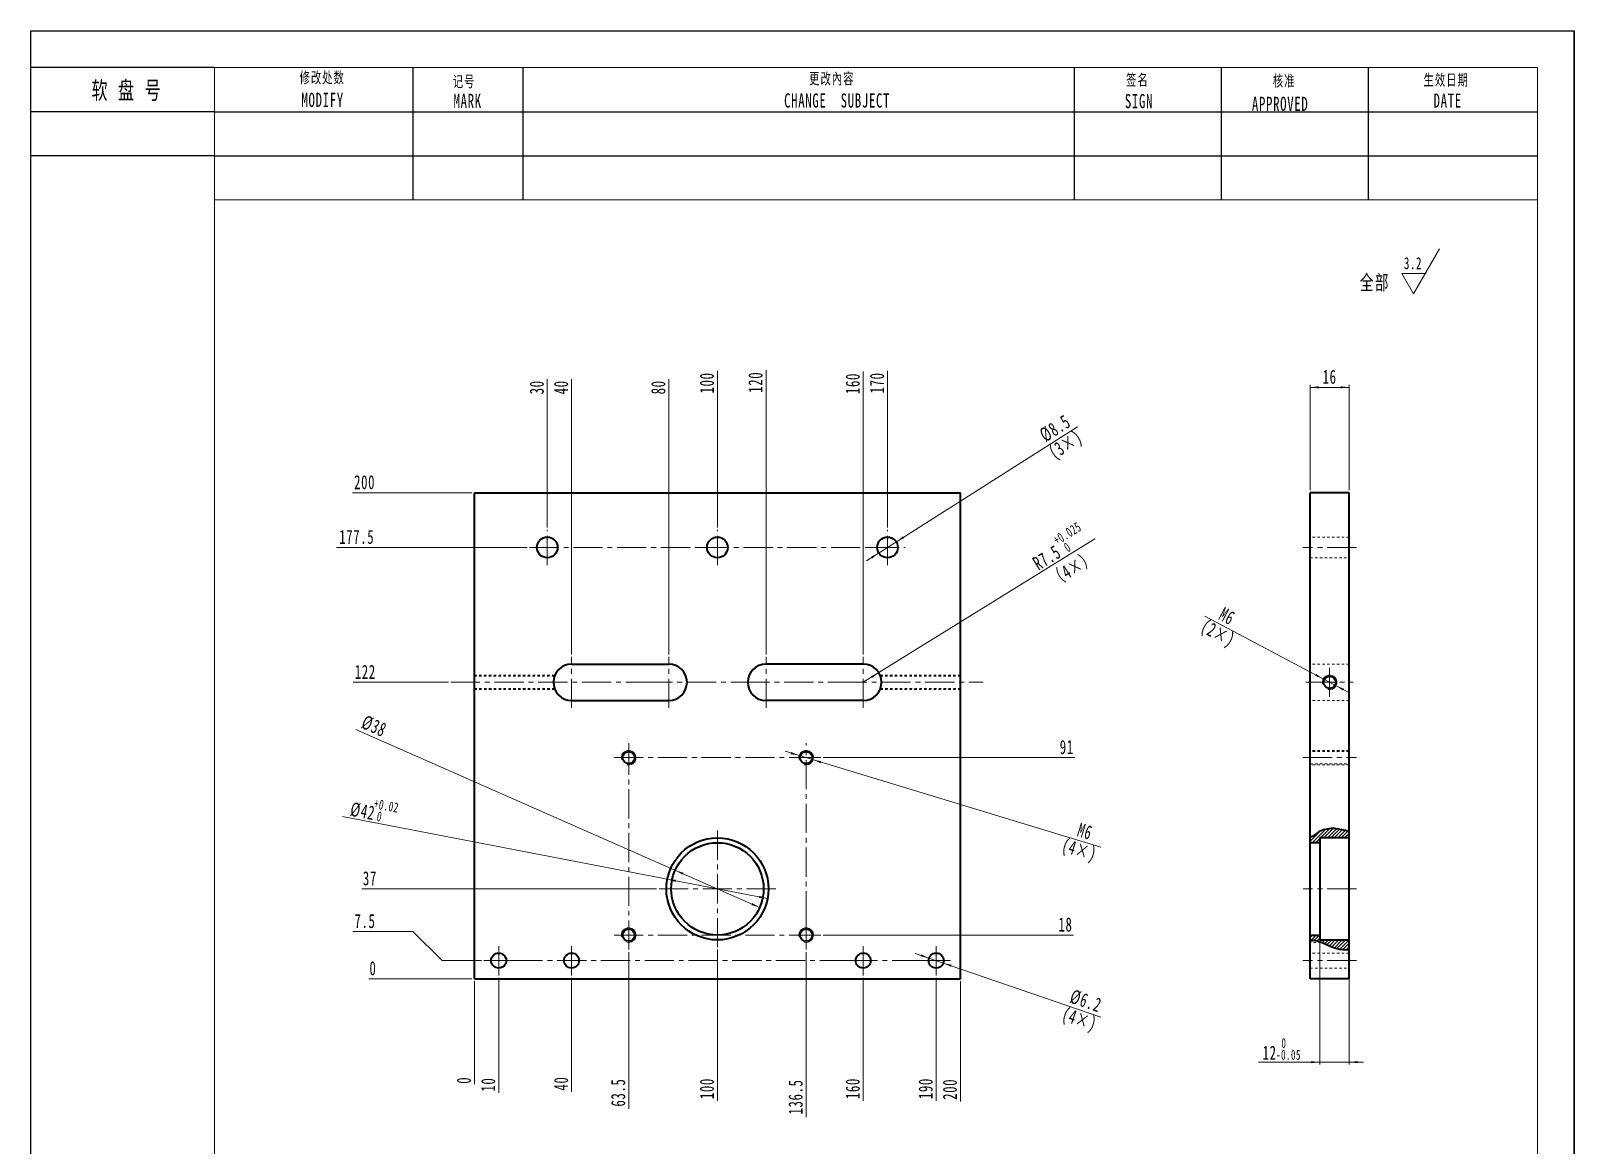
# Model space of a CAD drawing. Header units: millimetres. Extents: x 0 to 2755, y 0 to 898.
# Drawn here: x 0 to 635, y 440 to 898 of the extents above; entities that cross this region are included whole.
import ezdxf

# ---------------------------------------------------------------- set-up
doc = ezdxf.new("R2010")
doc.units = ezdxf.units.MM
for name, pattern in [('AD_LTYPE6 0 mm', [2, 1, -1]), ('点画线', [18, 12, -2, 2, -2]), ('虚线', [2, 1, -1])]:
    doc.linetypes.add(name, pattern=pattern)
doc.layers.get('0').update_dxf_attribs({"lineweight": 35})
for name, color, linetype, lineweight in [('ACAD0', 7, 'Continuous', 0), ('ACADA-构件3-柱砼', 9, 'Continuous', 0), ('ACADA-构件8-屋面', 7, 'Continuous', 0), ('EB0', 7, 'Continuous', 35), ('中心线层', 1, '点画线', 18), ('剖面线层', 4, 'Continuous', 18), ('尺寸线层', 3, 'Continuous', 18), ('虚线层', 6, '虚线', 18)]:
    doc.layers.add(name, color=color, linetype=linetype, lineweight=lineweight)
doc.styles.add('标准', font='', dxfattribs={"width": 0.667})
doc.styles.get('标准').set_extended_font_data('宋体')
doc.dimstyles.new('标准', dxfattribs={"dimtxt": 5.779688, "dimasz": 3.5, "dimexe": 1, "dimexo": 1, "dimgap": 1.209086, "dimtad": 1, "dimdec": 1, "dimdsep": 46, "dimtxsty": '标准', "dimblk": '_CAXARROW', "dimcen": 0, "dimdle": 6, "dimazin": 2, "dimtfac": 0.707107, "dimtdec": 3, "dimtmove": 0, "dimatfit": 3, "dimfxl": 0, "dimfrac": 2, "dimtolj": 1, "dimlwd": 18, "dimarcsym": 0})

# ---------------------------------------------------------------- blocks, each defined once
blk = doc.blocks.new('*X3')
at = {"layer": '尺寸线层', "linetype": 'Continuous', "lineweight": 18}
for p, q in [((10.39, -2.26), (21.02, 16.15)), ((5.56, 6.11), (15.22, 6.11)), ((10.39, -2.26), (5.56, 6.11))]:
    blk.add_line(p, q, dxfattribs=at)
at = {"layer": '尺寸线层', "linetype": 'Continuous', "lineweight": 18, "line_spacing_factor": 1.15057, "style": '标准'}
for s, insert, char_height, width, attachment_point in [('\\T1.1;3.2', (13.89, 10.25), 4.986, 10.9085, 6), ('\\T1.1;全部', (-5.55, 2.04), 6.165, 27.4622, 5)]:
    blk.add_mtext(s, dxfattribs=dict(at, insert=insert, char_height=char_height, width=width, attachment_point=attachment_point))
blk = doc.blocks.new('*X4')
at = {"layer": '尺寸线层', "color": 0, "linetype": 'Continuous', "lineweight": 18}
blk.add_line((181.48, 507.98), (139.09, 507.98), dxfattribs=at)
at = {"layer": '尺寸线层', "color": 0, "linetype": 'Continuous', "lineweight": 18, "insert": (140.76, 512.29), "char_height": 5.78, "width": 3.6944, "attachment_point": 5, "line_spacing_factor": 1.15057, "style": '标准'}
blk.add_mtext('\\T1.1;0', dxfattribs=at)
blk = doc.blocks.new('_CAXARROW')
blk.add_hatch(color=0).paths.add_polyline_path([(0, 0), (-1, 0.125), (-1, -0.125)], flags=0)
blk = doc.blocks.new('*X5')
at = {"layer": '尺寸线层', "color": 0, "linetype": 'Continuous', "lineweight": 18}
for p, q in [((157.16, 527.41), (132.47, 527.41)), ((169.18, 515.48), (157.16, 527.41)), ((185.38, 515.48), (169.18, 515.48))]:
    blk.add_line(p, q, dxfattribs=at)
at = {"layer": '尺寸线层', "color": 0, "linetype": 'Continuous', "lineweight": 18, "insert": (137.48, 531.72), "char_height": 5.78, "width": 12.6446, "attachment_point": 5, "line_spacing_factor": 1.15057, "style": '标准'}
blk.add_mtext('\\T1.1;7.5', dxfattribs=at)
blk = doc.blocks.new('*X6')
at = {"layer": '尺寸线层', "color": 0, "linetype": 'Continuous', "lineweight": 18}
blk.add_line((171.79, 629.98), (132.6, 629.98), dxfattribs=at)
at = {"layer": '尺寸线层', "color": 0, "linetype": 'Continuous', "lineweight": 18, "insert": (137.61, 634.29), "char_height": 5.78, "width": 12.6446, "attachment_point": 5, "line_spacing_factor": 1.15057, "style": '标准'}
blk.add_mtext('\\T1.1;122', dxfattribs=at)
blk = doc.blocks.new('*X7')
at = {"layer": '尺寸线层', "color": 0, "linetype": 'Continuous', "lineweight": 18}
blk.add_line((204.23, 685.48), (125.73, 685.48), dxfattribs=at)
at = {"layer": '尺寸线层', "color": 0, "linetype": 'Continuous', "lineweight": 18, "insert": (134.08, 689.79), "char_height": 5.7797, "width": 21.6911, "attachment_point": 5, "line_spacing_factor": 1.15057, "style": '标准'}
blk.add_mtext('\\T1.1;177.5', dxfattribs=at)
blk = doc.blocks.new('*X8')
at = {"layer": '尺寸线层', "color": 0, "linetype": 'Continuous', "lineweight": 18}
blk.add_line((181.48, 707.98), (132.31, 707.98), dxfattribs=at)
at = {"layer": '尺寸线层', "color": 0, "linetype": 'Continuous', "lineweight": 18, "insert": (137.32, 712.29), "char_height": 5.78, "width": 12.7409, "attachment_point": 5, "line_spacing_factor": 1.15057, "style": '标准'}
blk.add_mtext('\\T1.1;200', dxfattribs=at)
blk = doc.blocks.new('*X9')
at = {"layer": '尺寸线层', "color": 0, "linetype": 'Continuous', "lineweight": 18}
blk.add_line((212.48, 693.73), (212.48, 754.7), dxfattribs=at)
at = {"layer": '尺寸线层', "color": 0, "linetype": 'Continuous', "lineweight": 18, "insert": (208.17, 751.36), "char_height": 5.78, "width": 8.2177, "attachment_point": 5, "rotation": 90, "line_spacing_factor": 1.15057, "style": '标准'}
blk.add_mtext('\\T1.1;30', dxfattribs=at)
blk = doc.blocks.new('*X10')
at = {"layer": '尺寸线层', "color": 0, "linetype": 'Continuous', "lineweight": 18}
blk.add_line((222.48, 641.48), (222.48, 754.7), dxfattribs=at)
at = {"layer": '尺寸线层', "color": 0, "linetype": 'Continuous', "lineweight": 18, "insert": (218.17, 751.36), "char_height": 5.78, "width": 8.2177, "attachment_point": 5, "rotation": 90, "line_spacing_factor": 1.15057, "style": '标准'}
blk.add_mtext('\\T1.1;40', dxfattribs=at)
blk = doc.blocks.new('*X11')
at = {"layer": '尺寸线层', "color": 0, "linetype": 'Continuous', "lineweight": 18}
blk.add_line((262.48, 641.48), (262.48, 754.7), dxfattribs=at)
at = {"layer": '尺寸线层', "color": 0, "linetype": 'Continuous', "lineweight": 18, "insert": (258.17, 751.36), "char_height": 5.78, "width": 8.2177, "attachment_point": 5, "rotation": 90, "line_spacing_factor": 1.15057, "style": '标准'}
blk.add_mtext('\\T1.1;80', dxfattribs=at)
blk = doc.blocks.new('*X12')
at = {"layer": '尺寸线层', "color": 0, "linetype": 'Continuous', "lineweight": 18}
blk.add_line((282.48, 693.73), (282.48, 758.21), dxfattribs=at)
at = {"layer": '尺寸线层', "color": 0, "linetype": 'Continuous', "lineweight": 18, "insert": (278.17, 753.19), "char_height": 5.78, "width": 12.7409, "attachment_point": 5, "rotation": 90, "line_spacing_factor": 1.15057, "style": '标准'}
blk.add_mtext('\\T1.1;100', dxfattribs=at)
blk = doc.blocks.new('*X13')
at = {"layer": '尺寸线层', "color": 0, "linetype": 'Continuous', "lineweight": 18}
blk.add_line((302.48, 641.48), (302.48, 758.47), dxfattribs=at)
at = {"layer": '尺寸线层', "color": 0, "linetype": 'Continuous', "lineweight": 18, "insert": (298.17, 753.46), "char_height": 5.78, "width": 12.7409, "attachment_point": 5, "rotation": 90, "line_spacing_factor": 1.15057, "style": '标准'}
blk.add_mtext('\\T1.1;120', dxfattribs=at)
blk = doc.blocks.new('*X14')
at = {"layer": '尺寸线层', "color": 0, "linetype": 'Continuous', "lineweight": 18}
blk.add_line((342.48, 641.48), (342.48, 757.94), dxfattribs=at)
at = {"layer": '尺寸线层', "color": 0, "linetype": 'Continuous', "lineweight": 18, "insert": (338.17, 752.93), "char_height": 5.78, "width": 12.7409, "attachment_point": 5, "rotation": 90, "line_spacing_factor": 1.15057, "style": '标准'}
blk.add_mtext('\\T1.1;160', dxfattribs=at)
blk = doc.blocks.new('*X15')
at = {"layer": '尺寸线层', "color": 0, "linetype": 'Continuous', "lineweight": 18}
blk.add_line((352.48, 693.73), (352.48, 758.2), dxfattribs=at)
at = {"layer": '尺寸线层', "color": 0, "linetype": 'Continuous', "lineweight": 18, "insert": (348.17, 753.19), "char_height": 5.78, "width": 12.7409, "attachment_point": 5, "rotation": 90, "line_spacing_factor": 1.15057, "style": '标准'}
blk.add_mtext('\\T1.1;170', dxfattribs=at)
blk = doc.blocks.new('*X16')
at = {"layer": '尺寸线层', "color": 0, "linetype": 'Continuous', "lineweight": 18}
blk.add_line((257.48, 544.98), (136.15, 544.98), dxfattribs=at)
at = {"layer": '尺寸线层', "color": 0, "linetype": 'Continuous', "lineweight": 18, "insert": (139.49, 549.29), "char_height": 5.78, "width": 8.1534, "attachment_point": 5, "line_spacing_factor": 1.15057, "style": '标准'}
blk.add_mtext('\\T1.1;37', dxfattribs=at)
blk = doc.blocks.new('*X17')
at = {"layer": '尺寸线层', "color": 0, "linetype": 'Continuous', "lineweight": 18}
blk.add_line((325.98, 525.98), (429.04, 525.98), dxfattribs=at)
at = {"layer": '尺寸线层', "color": 0, "linetype": 'Continuous', "lineweight": 18, "insert": (425.7, 530.29), "char_height": 5.78, "width": 8.1534, "attachment_point": 5, "line_spacing_factor": 1.15057, "style": '标准'}
blk.add_mtext('\\T1.1;18', dxfattribs=at)
blk = doc.blocks.new('*X18')
at = {"layer": '尺寸线层', "color": 0, "linetype": 'Continuous', "lineweight": 18}
blk.add_line((325.98, 598.98), (429.56, 598.98), dxfattribs=at)
at = {"layer": '尺寸线层', "color": 0, "linetype": 'Continuous', "lineweight": 18, "insert": (426.22, 603.29), "char_height": 5.78, "width": 7.8001, "attachment_point": 5, "line_spacing_factor": 1.15057, "style": '标准'}
blk.add_mtext('\\T1.1;91', dxfattribs=at)
blk = doc.blocks.new('*X20')
at = {"color": 0, "attachment_point": 1, "rotation": 31.80024, "line_spacing_factor": 1.15057, "style": '标准'}
for s, insert, char_height, width in [('\\T1.1;{\\H0.707107x;+0.025}', (420.13, 689.81), 5.7797, 25.1997), ('\\T1.1;R7.5', (411.58, 680.76), 5.78, 50.0942), ('\\T1.1;{\\H0.707107x;0}', (424.53, 686.8), 5.7797, 25.1997)]:
    blk.add_mtext(s, dxfattribs=dict(at, insert=insert, char_height=char_height, width=width))
blk = doc.blocks.new('*X19')
at = {"layer": '尺寸线层', "linetype": 'Continuous', "lineweight": 18}
blk.add_hatch(color=0, dxfattribs=at).paths.add_polyline_path([(348.85, 633.93), (346.11, 631.72), (345.65, 632.46)], flags=0)
at = {"layer": '尺寸线层', "color": 0, "linetype": 'Continuous', "lineweight": 18}
blk.add_line((437.73, 689.04), (342.48, 629.98), dxfattribs=at)
blk.add_blockref('*X20', (0, 0), dxfattribs=at)
at = {"layer": '尺寸线层', "color": 0, "linetype": 'Continuous', "lineweight": 18, "insert": (428.76, 676.64), "char_height": 5.78, "width": 31.4818, "attachment_point": 5, "rotation": 31.80024, "line_spacing_factor": 1.15057, "style": '标准'}
blk.add_mtext('\\T1.1;（4×）', dxfattribs=at)
blk = doc.blocks.new('*X21')
at = {"layer": '尺寸线层', "linetype": 'Continuous', "lineweight": 18}
for points in [[(356.06, 687.76), (359.25, 689.27), (358.78, 690.01)], [(348.89, 683.2), (346.17, 680.95), (345.7, 681.69)]]:
    blk.add_hatch(color=0, dxfattribs=at).paths.add_polyline_path(points, flags=0)
at = {"layer": '尺寸线层', "color": 0, "linetype": 'Continuous', "lineweight": 18}
blk.add_line((430.57, 735.17), (343.83, 679.98), dxfattribs=at)
at = {"layer": '尺寸线层', "color": 0, "linetype": 'Continuous', "lineweight": 18, "attachment_point": 5, "rotation": 32.46835, "line_spacing_factor": 1.15057, "style": '标准'}
for s, insert, char_height, width in [('\\T1.1;%%C8.5', (421.46, 734.48), 5.7797, 22.6842), ('\\T1.1;(3×)', (426.09, 727.21), 5.78, 26.9501)]:
    blk.add_mtext(s, dxfattribs=dict(at, insert=insert, char_height=char_height, width=width))
blk = doc.blocks.new('*X22')
at = {"layer": '尺寸线层', "linetype": 'Continuous', "lineweight": 18}
for points in [[(316.11, 599.85), (312.63, 600.45), (312.88, 601.29)], [(321.85, 598.11), (325.07, 596.67), (325.32, 597.51)]]:
    blk.add_hatch(color=0, dxfattribs=at).paths.add_polyline_path(points, flags=0)
at = {"layer": '尺寸线层', "color": 0, "linetype": 'Continuous', "lineweight": 18}
blk.add_line((440.18, 562.19), (310.36, 601.6), dxfattribs=at)
at = {"layer": '尺寸线层', "color": 0, "linetype": 'Continuous', "lineweight": 18, "char_height": 5.78, "attachment_point": 5, "rotation": 343.11399, "line_spacing_factor": 1.15057, "style": '标准'}
for s, insert, width in [('\\T1.1;M6', (433.73, 568.65), 10.7734), ('\\T1.1;(4×)', (431.22, 560.4), 23.2962)]:
    blk.add_mtext(s, dxfattribs=dict(at, insert=insert, width=width))
blk = doc.blocks.new('*X23')
at = {"layer": '尺寸线层', "linetype": 'Continuous', "lineweight": 18}
for points in [[(526.38, 751.36), (529.88, 751.8), (529.88, 750.92)], [(542.38, 751.36), (538.88, 751.8), (538.88, 750.92)]]:
    blk.add_hatch(color=0, dxfattribs=at).paths.add_polyline_path(points, flags=0)
at = {"layer": '尺寸线层', "color": 0, "linetype": 'Continuous', "lineweight": 18}
for p, q in [((526.38, 708.98), (526.38, 752.36)), ((526.38, 751.36), (542.38, 751.36)), ((542.38, 708.98), (542.38, 752.36))]:
    blk.add_line(p, q, dxfattribs=at)
at = {"layer": '尺寸线层', "color": 0, "linetype": 'Continuous', "lineweight": 18, "insert": (534.38, 755.67), "char_height": 5.78, "width": 8.1856, "attachment_point": 5, "line_spacing_factor": 1.15057, "style": '标准'}
blk.add_mtext('\\T1.1;16', dxfattribs=at)
blk = doc.blocks.new('*X24')
at = {"layer": '尺寸线层', "linetype": 'Continuous', "lineweight": 18}
for points in [[(531.72, 631.39), (528.84, 633.41), (528.43, 632.64)], [(537.03, 628.58), (540.32, 627.32), (539.91, 626.55)]]:
    blk.add_hatch(color=0, dxfattribs=at).paths.add_polyline_path(points, flags=0)
at = {"layer": '尺寸线层', "color": 0, "linetype": 'Continuous', "lineweight": 18}
blk.add_line((483.06, 657.17), (542.33, 625.77), dxfattribs=at)
at = {"layer": '尺寸线层', "color": 0, "linetype": 'Continuous', "lineweight": 18, "char_height": 5.78, "attachment_point": 5, "rotation": 332.08599, "line_spacing_factor": 1.15057, "style": '标准'}
for s, insert, width in [('\\T1.1;M6', (492.19, 657.21), 12.702), ('\\T1.1;(2×)', (488.16, 649.59), 25.7805)]:
    blk.add_mtext(s, dxfattribs=dict(at, insert=insert, width=width))
blk = doc.blocks.new('*X26')
at = {"color": 0, "char_height": 5.7797, "attachment_point": 1, "rotation": 349.09497, "line_spacing_factor": 1.15057, "style": '标准'}
for s, insert, width in [('\\T1.1;%%C42', (132.19, 580.8), 39.8415), ('\\T1.1;{\\H0.707107x;+0.02}', (141.67, 582.22), 20.9352), ('\\T1.1;{\\H0.707107x;0}', (142.86, 577.02), 20.9352)]:
    blk.add_mtext(s, dxfattribs=dict(at, insert=insert, width=width))
blk = doc.blocks.new('*X25')
at = {"layer": '尺寸线层', "linetype": 'Continuous', "lineweight": 18}
for points in [[(261.86, 548.95), (265.37, 548.72), (265.21, 547.86)], [(303.1, 541.01), (299.74, 542.1), (299.58, 541.24)]]:
    blk.add_hatch(color=0, dxfattribs=at).paths.add_polyline_path(points, flags=0)
at = {"layer": '尺寸线层', "color": 0, "linetype": 'Continuous', "lineweight": 18}
blk.add_line((128.17, 574.71), (303.1, 541.01), dxfattribs=at)
blk.add_blockref('*X26', (0, 0), dxfattribs=at)
blk = doc.blocks.new('*X27')
at = {"layer": '尺寸线层', "linetype": 'Continuous', "lineweight": 18}
for points in [[(265.09, 552.64), (268.47, 551.63), (268.12, 550.83)], [(299.86, 537.32), (296.84, 539.13), (296.48, 538.33)]]:
    blk.add_hatch(color=0, dxfattribs=at).paths.add_polyline_path(points, flags=0)
at = {"layer": '尺寸线层', "color": 0, "linetype": 'Continuous', "lineweight": 18}
blk.add_line((133.65, 610.56), (299.86, 537.32), dxfattribs=at)
at = {"layer": '尺寸线层', "color": 0, "linetype": 'Continuous', "lineweight": 18, "insert": (141.22, 611.93), "char_height": 5.7797, "width": 16.497, "attachment_point": 5, "rotation": 336.21905, "line_spacing_factor": 1.15057, "style": '标准'}
blk.add_mtext('\\T1.1;%%C38', dxfattribs=at)
blk = doc.blocks.new('*X28')
at = {"layer": '尺寸线层', "color": 0, "linetype": 'Continuous', "lineweight": 18}
blk.add_line((182.48, 506.98), (182.48, 464.57), dxfattribs=at)
at = {"layer": '尺寸线层', "color": 0, "linetype": 'Continuous', "lineweight": 18, "insert": (178.17, 466.24), "char_height": 5.78, "width": 3.6944, "attachment_point": 5, "rotation": 90, "line_spacing_factor": 1.15057, "style": '标准'}
blk.add_mtext('\\T1.1;0', dxfattribs=at)
blk = doc.blocks.new('*X29')
at = {"layer": '尺寸线层', "color": 0, "linetype": 'Continuous', "lineweight": 18}
blk.add_line((192.48, 508.38), (192.48, 461.11), dxfattribs=at)
at = {"layer": '尺寸线层', "color": 0, "linetype": 'Continuous', "lineweight": 18, "insert": (188.17, 464.45), "char_height": 5.78, "width": 8.2177, "attachment_point": 5, "rotation": 90, "line_spacing_factor": 1.15057, "style": '标准'}
blk.add_mtext('\\T1.1;10', dxfattribs=at)
blk = doc.blocks.new('*X30')
at = {"layer": '尺寸线层', "color": 0, "linetype": 'Continuous', "lineweight": 18}
blk.add_line((222.48, 508.38), (222.48, 461.54), dxfattribs=at)
at = {"layer": '尺寸线层', "color": 0, "linetype": 'Continuous', "lineweight": 18, "insert": (218.17, 464.88), "char_height": 5.78, "width": 8.2177, "attachment_point": 5, "rotation": 90, "line_spacing_factor": 1.15057, "style": '标准'}
blk.add_mtext('\\T1.1;40', dxfattribs=at)
blk = doc.blocks.new('*X31')
at = {"layer": '尺寸线层', "color": 0, "linetype": 'Continuous', "lineweight": 18}
blk.add_line((282.48, 519.98), (282.48, 457.81), dxfattribs=at)
at = {"layer": '尺寸线层', "color": 0, "linetype": 'Continuous', "lineweight": 18, "insert": (278.17, 462.82), "char_height": 5.78, "width": 12.7409, "attachment_point": 5, "rotation": 90, "line_spacing_factor": 1.15057, "style": '标准'}
blk.add_mtext('\\T1.1;100', dxfattribs=at)
blk = doc.blocks.new('*X32')
at = {"layer": '尺寸线层', "color": 0, "linetype": 'Continuous', "lineweight": 18}
blk.add_line((342.48, 508.38), (342.48, 457.81), dxfattribs=at)
at = {"layer": '尺寸线层', "color": 0, "linetype": 'Continuous', "lineweight": 18, "insert": (338.17, 462.82), "char_height": 5.78, "width": 12.7409, "attachment_point": 5, "rotation": 90, "line_spacing_factor": 1.15057, "style": '标准'}
blk.add_mtext('\\T1.1;160', dxfattribs=at)
blk = doc.blocks.new('*X33')
at = {"layer": '尺寸线层', "color": 0, "linetype": 'Continuous', "lineweight": 18}
blk.add_line((372.48, 508.38), (372.48, 457.81), dxfattribs=at)
at = {"layer": '尺寸线层', "color": 0, "linetype": 'Continuous', "lineweight": 18, "insert": (368.17, 462.82), "char_height": 5.78, "width": 12.7409, "attachment_point": 5, "rotation": 90, "line_spacing_factor": 1.15057, "style": '标准'}
blk.add_mtext('\\T1.1;190', dxfattribs=at)
blk = doc.blocks.new('*X34')
at = {"layer": '尺寸线层', "color": 0, "linetype": 'Continuous', "lineweight": 18}
blk.add_line((382.48, 506.98), (382.48, 457.5), dxfattribs=at)
at = {"layer": '尺寸线层', "color": 0, "linetype": 'Continuous', "lineweight": 18, "insert": (378.17, 462.51), "char_height": 5.78, "width": 12.7409, "attachment_point": 5, "rotation": 90, "line_spacing_factor": 1.15057, "style": '标准'}
blk.add_mtext('\\T1.1;200', dxfattribs=at)
blk = doc.blocks.new('*X35')
at = {"layer": '尺寸线层', "linetype": 'Continuous', "lineweight": 18}
for points in [[(369.54, 516.49), (366.09, 517.21), (366.38, 518.04)], [(375.41, 514.47), (378.58, 512.92), (378.86, 513.75)]]:
    blk.add_hatch(color=0, dxfattribs=at).paths.add_polyline_path(points, flags=0)
at = {"layer": '尺寸线层', "color": 0, "linetype": 'Continuous', "lineweight": 18}
blk.add_line((440.29, 492.17), (363.87, 518.44), dxfattribs=at)
at = {"layer": '尺寸线层', "color": 0, "linetype": 'Continuous', "lineweight": 18, "attachment_point": 5, "rotation": 341.02526, "line_spacing_factor": 1.15057, "style": '标准'}
for s, insert, char_height, width in [('\\T1.1;%%C6.2', (434.07, 498.86), 5.7797, 20.1487), ('\\T1.1;(4×)', (431.27, 490.71), 5.78, 23.7385)]:
    blk.add_mtext(s, dxfattribs=dict(at, insert=insert, char_height=char_height, width=width))
blk = doc.blocks.new('*X36')
at = {"layer": '尺寸线层', "color": 0, "linetype": 'Continuous', "lineweight": 18}
blk.add_line((245.98, 518.98), (245.98, 454.49), dxfattribs=at)
at = {"layer": '尺寸线层', "color": 0, "linetype": 'Continuous', "lineweight": 18, "insert": (241.67, 461.17), "char_height": 5.78, "width": 17.1678, "attachment_point": 5, "rotation": 90, "line_spacing_factor": 1.15057, "style": '标准'}
blk.add_mtext('\\T1.1;63.5', dxfattribs=at)
blk = doc.blocks.new('*X37')
at = {"layer": '尺寸线层', "color": 0, "linetype": 'Continuous', "lineweight": 18}
blk.add_line((318.98, 518.98), (318.98, 451.02), dxfattribs=at)
at = {"layer": '尺寸线层', "color": 0, "linetype": 'Continuous', "lineweight": 18, "insert": (314.67, 459.37), "char_height": 5.7797, "width": 21.6911, "attachment_point": 5, "rotation": 90, "line_spacing_factor": 1.15057, "style": '标准'}
blk.add_mtext('\\T1.1;136.5', dxfattribs=at)
blk = doc.blocks.new('*X39')
at = {"color": 0, "attachment_point": 1, "line_spacing_factor": 1.15057, "style": '标准'}
for s, insert, char_height, width in [('\\T1.1;{\\H0.707107x;0}', (514.55, 483.63), 5.7797, 20.9352), ('\\T1.1;12', (506.82, 480.44), 5.78, 32.911), ('\\T1.1;{\\H0.707107x;-0.05}', (512.35, 478.75), 5.7797, 20.9352)]:
    blk.add_mtext(s, dxfattribs=dict(at, insert=insert, char_height=char_height, width=width))
blk = doc.blocks.new('*X38')
at = {"layer": '尺寸线层', "linetype": 'Continuous', "lineweight": 18}
for points in [[(530.38, 473.7), (526.88, 473.26), (526.88, 474.13)], [(542.38, 473.7), (545.88, 473.26), (545.88, 474.13)]]:
    blk.add_hatch(color=0, dxfattribs=at).paths.add_polyline_path(points, flags=0)
at = {"layer": '尺寸线层', "color": 0, "linetype": 'Continuous', "lineweight": 18}
for p, q in [((530.38, 522.98), (530.38, 472.7)), ((542.38, 522.98), (542.38, 472.7)), ((548.38, 473.7), (505.1, 473.7))]:
    blk.add_line(p, q, dxfattribs=at)
blk.add_blockref('*X39', (0, 0), dxfattribs=at)

msp = doc.modelspace()

# ---------------------------------------------------------------- hatches: boundary and pattern name
at = {"layer": '剖面线层', "linetype": 'Continuous', "lineweight": 18}
h = msp.add_hatch(dxfattribs=at)
h.set_pattern_fill('无图案', color=256, angle=45, style=0, pattern_type=0)
h.set_pattern_definition([(45, (0, 0), (-0.7071068, 0.7071068), [])])
edge = h.paths.add_edge_path(flags=0)
edge.add_line((526.38, 563.98), (526.38, 566.09))
edge.add_line((530.38, 563.98), (526.38, 563.98))
edge.add_line((530.38, 565.98), (530.38, 563.98))
edge.add_line((542.38, 565.98), (530.38, 565.98))
edge.add_line((542.38, 568.46), (542.38, 565.98))
edge.add_spline(control_points=[(542.38, 568.46), (538.66, 569.84), (532.06, 570.81), (527.83, 566.77), (526.38, 566.09)], knot_values=[0, 0, 0, 0, 12.134911, 17.101963, 17.101963, 17.101963, 17.101963], weights=[1, 1, 1, 1, 1], degree=3, periodic=0)
edge = h.paths.add_edge_path(flags=0)
edge.add_line((542.38, 523.98), (542.38, 519.86))
edge.add_line((530.38, 523.98), (542.38, 523.98))
edge.add_line((530.38, 525.98), (530.38, 523.98))
edge.add_line((526.38, 525.98), (530.38, 525.98))
edge.add_line((526.38, 523.95), (526.38, 525.98))
edge.add_spline(control_points=[(529.2, 523.48), (528.28, 523.73), (527.33, 523.87), (526.38, 523.95)], knot_values=[0, 0, 0, 0, 2.871097, 2.871097, 2.871097, 2.871097], weights=[1, 1, 1, 1], degree=3, periodic=0)
edge.add_line((530.73, 522.98), (529.2, 523.48))
edge.add_spline(control_points=[(542.38, 519.86), (540.69, 519.77), (536.56, 519.98), (532.97, 522.12), (530.73, 522.98)], knot_values=[0, 0, 0, 0, 4.995731, 12.225592, 12.225592, 12.225592, 12.225592], weights=[1, 1, 1, 1, 1], degree=3, periodic=0)

# ---------------------------------------------------------------- linework, layer by layer
at = {"layer": 'ACAD0', "linetype": 'Continuous', "lineweight": 0}
for p, q in [((75.59, 882.92), (619.86, 882.92)), ((75.59, 15.12), (75.59, 882.92)), ((619.86, 882.92), (619.86, 15.12)), ((75.59, 828.49), (619.86, 828.49))]:
    msp.add_line(p, q, dxfattribs=at)
at = {"layer": 'ACAD0', "color": 7, "linetype": 'Continuous', "lineweight": 0}
for centre in [(534.38, 629.98), (534.38, 629.98), (245.98, 598.98), (318.98, 598.98), (245.98, 525.98), (318.98, 525.98)]:
    msp.add_arc(centre, 3, 255, 195, dxfattribs=at)
at = {"layer": 'ACAD0', "color": 7, "linetype": 'AD_LTYPE6 0 mm', "lineweight": 0}
for points, knots in [([(531.88, 629.98), (531.88, 630.26), (531.88, 630.55), (532.01, 630.79), (532.01, 630.8)], [0, 0, 0, 0, 0.8334011, 0.8480931, 0.8480931, 0.8480931, 0.8480931]), ([(536.84, 630.14), (536.87, 629.94), (536.9, 629.7), (536.82, 629.48), (536.8, 629.45)], [0, 0, 0, 0, 0.5988581, 0.7150277, 0.7150277, 0.7150277, 0.7150277])]:
    msp.add_open_spline(points, degree=3, knots=knots, dxfattribs=at)
at = {"layer": 'ACADA-构件3-柱砼', "linetype": 'ByBlock', "lineweight": -2, "ltscale": 0.2}
for p, q in [((0, 898.04), (634.98, 898.04)), ((0, 0), (0, 898.04)), ((634.98, 898.04), (634.98, 0)), ((634.98, 0), (634.98, 898.04)), ((75.59, 882.92), (0, 882.92)), ((157.23, 828.49), (157.23, 882.92)), ((202.59, 828.49), (202.59, 882.92)), ((429.37, 828.49), (429.37, 882.92)), ((489.84, 828.49), (489.84, 882.92)), ((550.31, 828.49), (550.31, 882.92)), ((75.59, 864.78), (0, 864.78)), ((75.59, 864.78), (619.86, 864.78)), ((75.59, 846.64), (0, 846.64)), ((75.59, 846.64), (619.86, 846.64))]:
    msp.add_line(p, q, dxfattribs=at)
at = {"layer": 'EB0'}
for p, q in [((182.48, 507.98), (182.48, 707.98)), ((182.48, 707.98), (382.48, 707.98)), ((382.48, 507.98), (382.48, 707.98)), ((526.38, 507.98), (526.38, 707.98)), ((542.38, 707.98), (526.38, 707.98)), ((542.38, 507.98), (542.38, 707.98)), ((222.48, 637.48), (262.48, 637.48)), ((342.48, 637.48), (302.48, 637.48)), ((222.48, 622.48), (262.48, 622.48)), ((342.48, 622.48), (302.48, 622.48)), ((530.38, 565.98), (530.38, 523.98)), ((542.38, 565.98), (530.38, 565.98)), ((530.38, 563.98), (526.38, 563.98)), ((526.38, 525.98), (530.38, 525.98)), ((530.38, 523.98), (542.38, 523.98)), ((182.48, 507.98), (382.48, 507.98)), ((542.38, 507.98), (526.38, 507.98))]:
    msp.add_line(p, q, dxfattribs=at)
for centre, radius in [((212.48, 685.48), 4.25), ((282.48, 685.48), 4.25), ((352.48, 685.48), 4.25), ((534.38, 629.98), 2.5), ((245.98, 598.98), 2.5), ((318.98, 598.98), 2.5), ((282.48, 544.98), 21), ((282.48, 544.98), 19), ((245.98, 525.98), 2.5), ((318.98, 525.98), 2.5), ((192.48, 515.48), 3.1), ((222.48, 515.48), 3.1), ((342.48, 515.48), 3.1), ((372.48, 515.48), 3.1)]:
    msp.add_circle(centre, radius, dxfattribs=at)
for centre, start, end in [((222.48, 629.98), 90, 270), ((262.48, 629.98), 270, 90), ((302.48, 629.98), 90, 270), ((342.48, 629.98), 270, 90)]:
    msp.add_arc(centre, 7.5, start, end, dxfattribs=at)
for points, knots in [([(542.38, 568.46), (538.66, 569.84), (532.06, 570.81), (527.83, 566.77), (526.38, 566.09)], [0, 0, 0, 0, 12.838731, 18.093871, 18.093871, 18.093871, 18.093871]), ([(542.38, 519.86), (540.69, 519.77), (536.02, 520.01), (531.2, 523.29), (527.33, 523.87), (526.38, 523.95)], [0, 0, 0, 0, 5.100828, 14.128482, 17.067152, 17.067152, 17.067152, 17.067152])]:
    msp.add_open_spline(points, degree=3, knots=knots, dxfattribs=at)
at = {"layer": '中心线层', "linetype": '点画线', "lineweight": 18}
for p, q in [((212.48, 678.23), (212.48, 692.73)), ((282.48, 678.23), (282.48, 692.73)), ((352.48, 678.23), (352.48, 692.73)), ((205.23, 685.48), (275.23, 685.48)), ((275.23, 685.48), (345.23, 685.48)), ((345.23, 685.48), (359.73, 685.48)), ((545.38, 685.48), (523.38, 685.48)), ((222.48, 619.48), (222.48, 640.48)), ((262.48, 619.48), (262.48, 640.48)), ((302.48, 619.48), (302.48, 640.48)), ((342.48, 619.48), (342.48, 640.48)), ((534.38, 623.98), (534.38, 635.98)), ((172.79, 629.98), (251.98, 629.98)), ((251.98, 629.98), (291.98, 629.98)), ((291.98, 629.98), (331.98, 629.98)), ((331.98, 629.98), (391.76, 629.98)), ((524.52, 629.98), (544.12, 629.98)), ((245.98, 592.98), (245.98, 604.98)), ((318.98, 531.98), (318.98, 604.98)), ((239.98, 598.98), (312.98, 598.98)), ((312.98, 598.98), (324.98, 598.98)), ((523.38, 598.98), (545.38, 598.98)), ((245.98, 519.98), (245.98, 592.98)), ((282.48, 520.98), (282.48, 568.98)), ((258.48, 544.98), (306.48, 544.98)), ((545.38, 544.98), (523.49, 544.98)), ((318.98, 519.98), (318.98, 531.98)), ((192.48, 509.38), (192.48, 521.58)), ((222.48, 509.38), (222.48, 521.58)), ((239.98, 525.98), (312.98, 525.98)), ((312.98, 525.98), (324.98, 525.98)), ((342.48, 509.38), (342.48, 521.58)), ((372.48, 509.38), (372.48, 521.58)), ((186.38, 515.48), (198.58, 515.48)), ((198.58, 515.48), (336.38, 515.48)), ((336.38, 515.48), (366.38, 515.48)), ((366.38, 515.48), (378.58, 515.48)), ((545.38, 515.48), (523.38, 515.48))]:
    msp.add_line(p, q, dxfattribs=at)
at = {"layer": '虚线层', "color": 6, "linetype": '虚线', "lineweight": 18}
for p, q in [((542.38, 689.73), (526.38, 689.73)), ((526.38, 681.23), (542.38, 681.23)), ((542.38, 637.48), (526.38, 637.48)), ((182.48, 632.98), (215.6, 632.98)), ((215.4, 632.48), (182.48, 632.48)), ((382.48, 632.98), (349.35, 632.98)), ((382.48, 632.48), (349.56, 632.48)), ((182.48, 627.48), (215.4, 627.48)), ((182.48, 626.98), (215.6, 626.98)), ((382.48, 626.98), (349.35, 626.98)), ((349.56, 627.48), (382.48, 627.48)), ((542.38, 622.48), (526.38, 622.48)), ((542.38, 601.98), (526.38, 601.98)), ((542.38, 601.98), (526.38, 601.98)), ((542.38, 601.48), (526.38, 601.48)), ((526.38, 596.48), (542.38, 596.48)), ((542.38, 595.98), (526.38, 595.98)), ((542.38, 595.98), (526.38, 595.98)), ((526.38, 523.48), (529.2, 523.48)), ((530.73, 522.98), (526.38, 522.98)), ((530.73, 522.98), (526.38, 522.98)), ((542.38, 518.58), (526.38, 518.58)), ((526.38, 512.38), (542.38, 512.38))]:
    msp.add_line(p, q, dxfattribs=at)

# ---------------------------------------------------------------- block references
at = {"layer": 'ACAD0'}
msp.add_blockref('*X3', (558.52, 792.15), dxfattribs=at)

# ---------------------------------------------------------------- texts
at = {"layer": 'ACADA-构件8-屋面', "linetype": 'Continuous', "lineweight": 18, "line_spacing_factor": 1.15057, "style": '标准'}
for s, insert, char_height, width, attachment_point in [('\\T1.1;软 盘 号', (24.93, 877.26), 7.2817, 39.9865, 1), ('\\T1.1;修改处数', (119.88, 878.58), 4.66, 33.1639, 5), ('\\T1.1;记号', (178.24, 876.99), 4.66, 23.2172, 5), ('\\T1.1;更改內容', (329.56, 878.17), 4.66, 63.0333, 5), ('\\T1.1;签名', (455.31, 877.63), 4.66, 23.2172, 5), ('\\T1.1;核准', (515.68, 877.23), 4.66, 29.8548, 5), ('\\T1.1;生效日期', (582.36, 877.63), 4.66, 26.5263, 5), ('\\T1.1;MODIFY', (120.05, 869.58), 5.8253, 26.5457, 5), ('\\T1.1;MARK', (179.7, 869.23), 5.825, 19.908, 5), ('\\T1.1;CHANGE  SUBJECT', (331.72, 869.35), 5.8253, 56.415, 5), ('\\T1.1;SIGN', (455.93, 869.08), 5.825, 19.908, 5), ('\\T1.1;APPROVED', (514.02, 867.95), 5.8253, 26.5457, 5), ('\\T1.1;DATE', (582.95, 869.35), 5.825, 19.908, 5)]:
    msp.add_mtext(s, dxfattribs=dict(at, insert=insert, char_height=char_height, width=width, attachment_point=attachment_point))

# ---------------------------------------------------------------- dimensions: what is measured, and where the dimension line sits
at = {"layer": '尺寸线层'}
for feature_location, offset, dtype, origin, picture, middle in [((302.48, 640.48), (0, 112.97), 1, (182.48, 507.98), '*X13', (298.17, 753.46)), ((282.48, 692.73), (0, 60.46), 1, (182.48, 507.98), '*X12', (278.17, 753.19)), ((352.48, 692.73), (0, 60.46), 1, (182.48, 507.98), '*X15', (348.17, 753.19)), ((342.48, 640.48), (0, 112.45), 1, (182.48, 507.98), '*X14', (338.17, 752.93)), ((212.48, 692.73), (0, 58.63), 1, (182.48, 507.98), '*X9', (208.17, 751.36)), ((222.48, 640.48), (0, 110.88), 1, (182.48, 507.98), '*X10', (218.17, 751.36)), ((262.48, 640.48), (0, 110.88), 1, (182.48, 507.98), '*X11', (258.17, 751.36)), ((182.48, 707.98), (-45.16, 0), 0, (182.48, 507.98), '*X8', (137.32, 712.29)), ((205.23, 685.48), (-71.15, 0), 0, (182.48, 507.98), '*X7', (134.08, 689.79)), ((172.79, 629.98), (-35.18, 0), 0, (182.48, 507.98), '*X6', (137.61, 634.29)), ((324.98, 598.98), (101.24, 0), 0, (182.48, 507.98), '*X18', (426.22, 603.29)), ((258.48, 544.98), (-118.99, 0), 0, (182.48, 507.98), '*X16', (139.49, 549.29)), ((324.98, 525.98), (100.72, 0), 0, (182.48, 507.98), '*X17', (425.7, 530.29)), ((282.48, 520.98), (0, -58.16), 1, (182.48, 507.98), '*X31', (278.17, 462.82)), ((182.47604516, 507.9809103), (-41.71434018, 0), 0, (182.47604516, 507.9809103), '*X4', (140.76170498, 512.2909103)), ((245.98, 519.98), (0, -58.81), 1, (182.48, 507.98), '*X36', (241.67, 461.17)), ((318.98, 519.98), (0, -60.61), 1, (182.48, 507.98), '*X37', (314.67, 459.37)), ((192.48, 509.38), (0, -44.93), 1, (182.48, 507.98), '*X29', (188.17, 464.45)), ((222.48, 509.38), (0, -44.5), 1, (182.48, 507.98), '*X30', (218.17, 464.88)), ((342.48, 509.38), (0, -46.56), 1, (182.48, 507.98), '*X32', (338.17, 462.82)), ((372.48, 509.38), (0, -46.56), 1, (182.48, 507.98), '*X33', (368.17, 462.82)), ((182.47604516, 507.9809103), (0, -41.73998696), 1, (182.47604516, 507.9809103), '*X28', (178.16604516, 466.24092333)), ((382.48, 507.98), (0, -45.47), 1, (182.48, 507.98), '*X34', (378.17, 462.51))]:
    dim = msp.add_ordinate_dim(feature_location=feature_location, offset=offset, dtype=dtype, origin=origin, dimstyle='标准', override={"dimsah": 1, "dimclre": 0, "dimtfill": 1, "dimtzin": 8}, dxfattribs=at)
    dim.commit()
    dim.dimension.update_dxf_attribs({"geometry": picture, "text_midpoint": middle})
for base, p1, p2, override, picture, middle in [((542.38, 751.36), (526.38, 707.98), (542.38, 707.98), {"dimsah": 1, "dimtfill": 1, "dimtzin": 8}, '*X23', (534.38, 751.36)), ((530.38, 473.7), (542.38, 523.98), (530.38, 523.98), {"dimsah": 1, "dimtol": 1, "dimtp": 0, "dimtm": 0.05, "dimtfill": 1, "dimtzin": 8}, '*X38', (514.74, 473.7))]:
    dim = msp.add_linear_dim(base=base, p1=p1, p2=p2, dimstyle='标准', override=override, dxfattribs=at)
    dim.commit()
    dim.dimension.update_dxf_attribs({"geometry": picture, "text_midpoint": middle})
for p1, p2, override, picture, middle in [((348.89, 683.2), (356.06, 687.76), {"dimpost": '%%C<>\\X(3×)', "dimsah": 1, "dimtmove": 2, "dimtfill": 1, "dimtzin": 8}, '*X21', (423.78, 730.85)), ((299.86, 537.32), (265.09, 552.64), {"dimpost": '%%C<>', "dimsah": 1, "dimtmove": 2, "dimtfill": 1, "dimtzin": 8}, '*X27', (139.49, 607.99)), ((303.1, 541.01), (261.86, 548.95), {"dimpost": '%%C<>', "dimsah": 1, "dimtol": 1, "dimtp": 0.02, "dimtm": 0, "dimtmove": 2, "dimtfill": 1, "dimtzin": 8}, '*X25', (140.61, 572.31)), ((369.54, 516.49), (375.41, 514.47), {"dimpost": '%%C<>\\X(4×)', "dimsah": 1, "dimtmove": 2, "dimtfill": 1, "dimtzin": 8}, '*X35', (432.67, 494.78))]:
    dim = msp.add_diameter_dim_2p(p1=p1, p2=p2, dimstyle='标准', override=override, dxfattribs=at)
    dim.commit()
    dim.dimension.update_dxf_attribs({"geometry": picture, "text_midpoint": middle, "dimtype": 163})
dim = msp.add_radius_dim(center=(342.48, 629.98), mpoint=(348.85, 633.93), dimstyle='标准', override={"dimpost": 'R<>\\X（4×）', "dimsah": 1, "dimtol": 1, "dimtp": 0.025, "dimtm": 0, "dimtmove": 2, "dimtfill": 1, "dimtzin": 8}, dxfattribs=at)
dim.commit()
dim.dimension.update_dxf_attribs({"geometry": '*X19', "text_midpoint": (425.7, 681.58)})
for p1, p2, override, picture, middle in [((537.03, 628.58), (531.72, 631.39), {"dimpost": '%%C<>\\X(2×)', "dimsah": 1, "dimtmove": 2, "dimtfill": 1}, '*X24', (490.18, 653.4)), ((316.11, 599.85), (321.85, 598.11), {"dimpost": '%%C<>\\X(4×)', "dimsah": 1, "dimtmove": 2, "dimtfill": 1}, '*X22', (432.47, 564.53))]:
    dim = msp.add_diameter_dim_2p(p1=p1, p2=p2, text='M6', dimstyle='标准', override=override, dxfattribs=at)
    dim.commit()
    dim.dimension.update_dxf_attribs({"geometry": picture, "text_midpoint": middle, "dimtype": 163})
dim = msp.add_ordinate_dim(feature_location=(186.38, 515.48), offset=(-48.89, 11.93), dtype=0, origin=(0, 0), text='7.5', dimstyle='标准', override={"dimsah": 1, "dimclre": 0, "dimtfill": 1, "dimtzin": 8}, dxfattribs=at)
dim.commit()
dim.dimension.update_dxf_attribs({"geometry": '*X5', "text_midpoint": (137.48, 531.72)})

doc.saveas('drawing.dxf')
